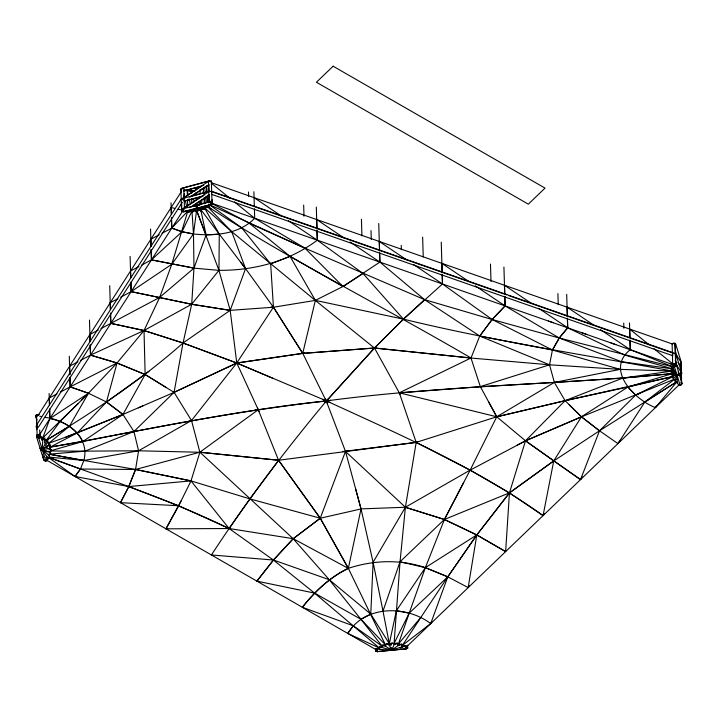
<?xml version="1.0" encoding="UTF-8"?>
<svg xmlns="http://www.w3.org/2000/svg" width="718" height="718" viewBox="0 0 718 718"><rect width="100%" height="100%" fill="white"/><g stroke="black" fill="none" stroke-linecap="round" stroke-linejoin="round"><path stroke-width="1.08" d="M675.108 379.544L675.1 381.545L677.209 382.972L677.245 375.954L679.219 374.141M206.165 206.694L204.415 207.735L219.268 234.113L218.954 270.327L230.191 310.409L191.697 304.279L131.152 291.625L120.687 297.18M209.189 202.305L209.144 194.838M379.275 649.566L379.553 646.487L382.865 646.685M388.106 650.113L391.418 650.32L391.633 648.21M196.454 211.397L193.483 233.969L193.977 268.155L191.697 304.279L183.036 343.016C141.015 380.163 94.229 411.387 46.284 440.305L42.82 437.881L38.521 436.364L38.467 434.3M42.694 439.91L42.703 437.612M40.1 447.987L42.209 449.324L42.865 439.165L44.884 437.935L44.552 443.015M207.331 201.776L207.771 195.188M207.987 191.894L208.417 185.316M679.372 384.579L406.074 647.295C400.025 643.283 392.199 642.341 385.351 644.728L348.338 568.342L361.037 508.891L405.401 507.249L444.415 519.464L476.806 534.928L505.634 551.612L509.448 492.862L525.513 440.78L565.102 400.662L622.578 378.144L672.281 371.018L672.434 372.741M325.514 398.957L345.511 451.469L405.401 507.249L400.052 561.763L394.092 643.364L409.206 613.127L425.361 567.669L447.781 576.832L468.172 587.593L469.303 585.852M195.215 210.939L196.606 212.088L196.938 208.301M204.818 203.409L205.429 196.929M205.842 192.603L206.452 186.124L204.702 187.308M355.491 488.428L361.037 508.954L320.255 518.225L249.909 498.893L190.988 480.898L135.549 469.455L83.871 460.462C90.28 436.562 65.903 419.545 44.758 417.373M197.612 205.168L197.253 208.067L204.747 209.171L204.989 207.233M676.535 382.263L655.426 407.6C634.559 399.648 604.897 369.582 630.278 349.693L630 340.251L630.278 349.693L673.188 366.934L674.319 365.112L674.274 363.389M672.281 371.018L673.197 366.934L559.232 338.007L492.117 319.501L424.491 299.621L304.953 248.177L209.091 204.531L207.044 206.165L231.681 231.618L315.355 300.438L374.5 348.059L470.999 358.049L549.521 364.798L620.289 369.366L554.377 382.416L480.342 386.67L399.316 392.89L374.491 347.988L300.537 353.516M201.453 203.966L201.929 200.753M203.194 192.182L203.822 187.901L201.955 188.753M468.172 587.593L476.806 534.928L509.448 492.862L553.74 460.902L581.427 416.799L627.837 387.074L672.497 373.593C557.312 384.866 441.256 385.485 326.43 400.904C233.386 410.552 142.047 430.881 50.063 447.134L50.027 450.006L49.928 448.023M210.904 208.579L207.044 206.165C292.423 261.244 383.403 306.694 470.99 357.986L399.316 392.818L416.189 442.378L405.401 507.312L444.415 519.509L476.815 534.955L505.625 551.595M480.342 386.67L470.999 358.049L479.732 336.051L492.117 319.501L505.095 305.886L504.799 296.435L505.095 305.886L492.117 319.501L479.732 336.087L552.447 350.043L559.241 338.016L567.696 327.794L567.399 318.334L567.696 327.794L559.232 338.007L552.438 350.016L549.53 364.834L480.333 386.607L496.757 416.781L525.513 440.825L553.74 460.902L543.077 515.596C476.357 467.813 400.635 435.018 326.43 400.904L322.84 399.226M676.096 375.873L672.335 375.146L672.479 373.01M327.839 399.19L326.43 400.904C285.432 450.213 246.418 501.209 211.424 554.978L273.432 560.031L329.248 579.704L370.775 614.087L389.309 643.687L396.372 610.695L425.361 567.642L444.415 519.509L463.72 482.478M327.525 403.66L302.745 353.337L315.355 300.384L290.063 256.371L249.424 223.316L210.697 202.889L210.643 201.175M401.685 646.191L405.832 645.769L405.149 648.614L406.316 648.83L406.774 646.936M381.572 647.681L382.784 644.71L385.907 645.572M185.962 210.778L187.838 211.047L171.773 264.269L159.647 297.431L144.022 330.531L117.025 362.994L88.467 393.249L60.159 421.43L46.284 440.296L48.698 443.356L49.721 446.192M167.824 529.049L165.957 528.825L178.701 505.741L190.988 480.943L199.891 452.259L191.518 420.524L236.778 362.985L273.432 307.169L270.659 263.937L241.724 227.812L209.091 204.531M47.253 448.229L51.175 449.692L50.296 452.475L42.452 449.54M389.318 643.696L382.99 611.09L400.052 561.727L444.415 519.464L470.146 470.084L496.757 416.781L554.377 382.416L622.578 378.144L672.506 373.602M329.248 579.704L360.903 619.275L385.351 644.728L382.173 646.182L353.265 625.791L302.35 607.284C314.978 591.408 329.849 577.191 348.338 568.342C373.288 560.094 400.339 559.142 425.361 567.642L476.806 534.928L447.781 576.814L409.206 613.127L398.418 643.956L420.784 617.507L447.781 576.832L476.815 534.955L509.457 492.889L553.749 460.929L599.503 430.791L676.347 382.03L644.863 402.008L617.974 443.598L619.67 440.987M101.067 328.557L159.647 297.414L193.977 268.128L206.093 234.939L200.852 210.239M178.01 209.144L183.144 210.374L38.521 436.373L42.82 437.881L49.883 418.612L49.605 409.152L49.883 418.612C63.381 421.233 76.808 428.628 82.741 441.561C163.516 425.433 244.506 410.05 326.439 400.985L330.594 400.276M272.643 378.224L236.778 363.048L230.191 310.356L245.565 268.631L231.681 231.618L204.415 207.735M348.76 450.814L345.502 451.398L320.255 518.225L293.195 538.68L273.432 560.031L256.882 581.131L314.574 593.095L360.903 619.275L382.173 646.182L379.409 648.013L347.808 633.438C364.645 604.996 406.406 605.157 430.719 623.592L431.859 621.851M488.554 401.757L496.766 416.844L565.102 400.698L673.421 376.403L635.618 395.088L599.503 430.791L580.521 479.597L525.513 440.825L470.155 470.137L416.189 442.378L278.557 460.247L199.891 452.259L138.583 450.787L84.975 451.146L49.156 454.18L83.862 460.48L80.452 469.016L75.031 476.51L48.564 457.554M379.409 648.013L314.574 593.113L273.432 560.058L229.123 528.529L178.701 505.741L120.498 502.672L128.8 486.562L135.549 469.455L138.583 450.814L133.943 431.536L122.957 414.448L106.497 401.981L88.467 393.249L70.202 386.867L60.438 392.055M120.489 502.681L128.791 486.58L135.549 469.482L199.882 452.205L278.557 460.247L320.255 518.225L348.338 568.342C329.867 577.227 314.987 591.417 302.35 607.302M390.915 645.5L392.19 642.798L394.281 644.45L395.995 643.947L394.595 642.843M389.65 648.201L391.741 649.862L394.281 644.45M257.448 407.77L278.566 460.319L320.264 518.279L348.338 568.378L293.195 538.68L229.123 528.529L165.957 528.825L181.16 500.805M672.981 378.53L674.911 380.531L677.173 376.044L679.165 374.976M197.522 209.216L200.968 210.93L202.297 208.364M42.317 449.217L46.437 441.48L48.16 440.924L45.593 445.752M655.426 407.6L656.494 405.625M384.139 646.012L385.153 645.958L386.571 643.472L389.228 645.195M392.297 648.336L391.346 649.996L385.153 645.958M208.193 205.204L211.37 204.343L210.652 201.516L182.462 208.92L183.18 211.747L183.817 211.828L184.095 211.343L182.462 208.92L209.719 191.123L182.157 198.608L183.252 200.223M209.135 181.295L210.042 180.882L181.851 188.296L209.414 180.81L182.157 198.608M174.079 392.378L122.957 414.448L77.347 432.9L48.707 443.356L69.431 426.214L88.467 393.249L70.193 386.867L69.924 377.408L70.193 386.867L117.025 362.994L145.144 374.518L174.079 392.378L236.778 363.048L302.745 353.409L374.5 348.059L403.435 319.187L442.485 283.987L442.207 274.536L442.485 283.987L492.117 319.501L552.438 350.016L620.289 369.366M677.011 375.738L672.093 372.247L670.989 372.238L675.907 375.729L677.011 375.738L678.007 374.105M181.394 191.518L37.91 415.731L37.883 414.878M36.358 425.406L180.972 199.416M38.26 427.425L182.273 202.377M544.208 513.855L543.077 515.596L509.448 492.862L470.155 470.137M582.226 476.985L580.521 479.597L553.74 460.902M420.793 617.516L402.484 645.311L430.719 623.592L447.781 576.814L425.361 567.642M229.123 528.529L190.988 480.898L135.549 469.482L80.452 469.016L48.725 457.339C109.307 479.929 170.911 500.132 229.114 528.556L249.909 498.938L278.566 460.319L276.457 459.816M347.808 633.447L353.265 625.8M254.414 208.83L254.693 218.281C239.157 234.265 214.511 236.213 193.483 233.969L171.773 264.26L131.152 291.625L130.864 282.165L131.143 291.625L191.697 304.244L230.191 310.356L273.441 307.232L315.355 300.384L342.953 286.527L379.885 262.088L379.607 252.628L379.885 262.088L424.491 299.621L479.732 336.051L549.521 364.798L554.386 382.452L565.102 400.698M75.022 476.519L80.452 469.025M673.269 368.612L672.317 365.48L673.475 363.936M680.323 364.457L681.481 362.904L675.728 344.11L673.672 343.105M680.628 374.769L681.795 373.225L676.042 354.432L681.481 362.904L680.17 364.071M678.932 373.629L677.155 375.774L675.485 375.388M41.402 450.482L40.28 448.696L42.245 449.477L43.448 448.086M45.898 457.653L47.864 458.434L49.677 456.343L48.546 454.557M325.021 402.502L374.491 347.988L403.426 319.142L424.5 299.639M374.5 348.059L326.439 400.985L323.279 401.174M187.838 211.047L171.781 228.127L162.017 233.314M672.784 370.38L671.276 367.544L673.206 368.262L674.48 366.97M77.849 403.83L42.82 437.881M81.385 400.303L84.921 396.785M190.808 210.957L191.841 212.564L196.804 208.148L195.251 205.734L200.026 204.944M195.278 210.473L191.841 212.564M36.878 420.452L35.9 416.117L37.874 414.358M46.832 456.154L47.828 459.332L45.853 461.082L43.798 460.085L36.501 436.741L38.476 434.991L40.531 435.997L41.859 440.233M45.853 461.082L38.557 437.747L40.531 435.997M44.175 447.664L42.209 449.414L40.154 448.418M674.417 345.277L675.728 344.11M674.821 363.685L676.347 364.744L674.597 367.06L672.317 365.48L674.292 363.739L676.347 364.744L681.795 373.225L680.476 374.383M680.125 385.279L674.373 366.485L676.347 364.744L682.1 383.538L680.125 385.279L678.07 384.274L677.424 382.191M148.931 371.403L106.488 401.999L77.347 432.891L50.072 447.126L82.741 441.552L122.957 414.448L145.144 374.518L144.022 330.513L191.697 304.244L218.954 270.327C253.984 270.605 289.058 261.415 317.293 240.189L317.015 230.729L317.293 240.189L363.057 273.522L403.426 319.142C492.189 340.736 582.504 354.539 672.281 371.018L620.298 369.375M387.388 644.279L389.192 644.737L391.238 643.104M196.606 212.088L198.653 210.464M644.854 401.999L674.938 378.987L581.436 416.826L525.513 440.78L516.996 445.331M320.264 518.279L293.195 538.724L273.432 560.058L256.882 581.149L258.749 581.365M259.054 411.468L258.274 409.718L199.882 452.205L293.195 538.724L329.248 579.731M675.189 374.877L677.245 375.882L679.273 374.491M48.842 442.997L49.901 444.604L49.084 444.523L42.55 449.199L43.358 449.28M45.808 447.529L49.901 444.604M394.568 644.576L397.144 642.772L398.643 645.222L399.702 645.159L398.696 643.525M390.771 648.399L391.777 650.032L398.643 645.222M230.191 310.356L183.027 342.971L174.07 392.324L133.943 431.536L84.975 451.146M49.883 418.612L88.467 393.249M183.7 197.908L200.959 186.635M190.153 196.876L208.319 185.011M191.688 196.176L208.947 184.903M184.912 207.628L203.984 195.17M190.458 207.188L209.53 194.731M191.993 206.488L209.252 195.215M270.659 263.937L290.063 256.371L342.953 286.527L363.057 273.522M42.093 437.011L40.755 437.827L42.865 439.165M46.284 440.296L69.431 426.214M42.209 449.324L44.229 448.095M196.705 205.258L197.136 208.005L207.269 207.538L207.161 205.599M207.269 207.538L203.939 207.852M470.146 470.084L405.401 507.249L373.1 562.257L370.775 614.087L360.912 619.293M674.911 380.531L676.903 379.463M159.225 234.795L150.852 239.247L151.067 246.121M138.906 266.549L130.532 270.991L130.748 277.875L130.102 256.389M141.697 265.059L151.462 259.871L181.995 231.734L191.957 211.047L193.483 233.978L181.995 231.743L171.781 228.127L171.476 217.814L171.781 228.127L181.995 231.734L193.483 233.969M110.222 302.736L117.896 298.661M89.903 334.489L98.276 330.038M69.592 366.234L77.957 361.782M80.748 360.301L90.513 355.114L144.022 330.513L183.027 342.971L236.778 362.985L330.02 402.421M49.273 397.978L56.946 393.904M673.933 374.374L672.048 375.326L673.224 378L676.993 376.097M193.716 206.362L196.974 205.204M187.03 210.688L187.784 212.474L196.858 208.058L195.736 205.384M191.042 211.316L187.784 212.474M304.782 353.023L236.778 362.985L174.07 392.324L191.518 420.586M36.896 419.294L35.9 416.117L38.081 415.148M47.828 459.332L45.647 460.301L43.798 460.085L42.568 454.656M138.296 407.842L143.403 405.634M525.513 440.825L581.436 416.826L599.503 430.791L617.983 443.607M200.654 209.324L202.539 208.534M342.405 451.568L416.189 442.378L418.073 441.516M640.546 393.087L635.627 395.097L627.837 387.074L565.102 400.662L496.757 416.781L416.189 442.378M444.415 519.464L509.448 492.862M65.885 437.082L122.957 414.448L106.488 401.999L117.025 362.994L90.513 355.114L90.208 344.802L90.504 355.114L117.025 363.012L145.144 374.554L165.813 387.289M390.951 650.266L391.418 650.113L382.048 647.528M397.808 645.132L401.793 643.875L402.627 646.667L403.193 646.765L402.636 644.908M398.382 645.231L400.366 644.602M390.852 647.34L391.687 650.131L402.627 646.667M393.249 649.907L395.232 649.278M400.204 647.708L402.197 647.08M49.596 445.77L50.179 445.591L50.538 448.49L49.955 448.678M391.741 649.862L393.455 649.359M50.924 450.698L82.741 441.552M183.628 190.835L203.768 185.361M184.266 190.907L201.228 186.303M189.157 196.956L209.288 191.491M183.934 201.148L203.014 195.969M185.63 200.932L200.475 196.903M189.462 207.269L196.876 205.258L196.247 205.177L196.956 208.005L209.459 206.048L205.402 206.748M197.935 204.971L209.593 201.803M183.18 211.747L211.37 204.343M183.817 211.828L190.18 210.096M192.298 209.521L195.476 208.66M202.898 206.64L206.075 205.779M197.603 210.141L199.64 209.602M627.846 387.083L673.43 376.411M48.815 457.097L83.871 460.462L138.583 450.787L191.518 420.524L189.408 420.488M197.037 207.996L196.552 205.115L199.595 204.594M201.345 207.448L203.373 207.098M399.962 394.577L399.316 392.818L401.47 392.459M47.217 445.932L50.179 445.591M45.135 447.691L47.11 447.467M42.64 449.396L50.538 448.49M211.711 183.198L211.37 181.035L208.462 181.331L209.028 202.503M183.799 211.406L181.86 211.604L181.519 209.441L180.909 188.816L183.808 188.52L184.086 197.8M208.767 191.643L211.675 191.347M181.214 199.128L183.144 198.931M209.073 201.955L211.981 201.659L211.37 181.035M210.383 204.02L212.322 203.822L212.196 199.703M181.519 209.441L184.418 209.144M675.611 354.701L674.992 343.249L672.093 343.545L672.362 352.834M39.652 429.983L40.145 437.307L37.237 437.603L36.286 414.798L39.194 414.51M673.367 353.768L675.297 353.57M674.983 366.144L673.053 366.342L672.703 364.179L675.611 363.882L674.992 343.249M36.896 435.431L39.804 435.135M678.806 385.135L681.705 384.839L681.095 364.205M44.534 460.938L47.433 460.642L47.092 458.479M379.894 648.408L376.788 648.731L377.067 651.63L406.316 648.83L406.128 646.891M378.314 649.027L375.406 649.323L375.747 651.486L377.686 651.289M404.449 646.371L407.357 646.074L407.698 648.237L405.76 648.435M399.845 647.923L401.918 647.717M377.067 651.63L406.316 648.83M195.072 190.773L191.365 191.123L184.418 190.18L191.365 191.123L195.072 190.773M76.898 476.743L75.031 476.51L128.8 486.562L190.988 480.898M302.745 353.409L273.441 307.232L245.565 268.631L219.268 234.113L206.093 234.939L196.92 211.298L218.954 270.363L193.977 268.128L151.462 259.871L151.157 249.559M255.186 409.906L258.274 409.718M391.777 650.032L392.836 649.978M199.891 208.041L201.911 207.942M204.747 209.171L199.442 208.57M50.987 450.967L84.975 451.164M672.479 369.788L673.583 369.806M376.636 348.015L374.491 347.988L470.99 357.986M379.373 649.395L391.516 650.149M271.26 306.936L273.432 307.169L302.745 353.337M201.202 207.26L203.347 207.574M49.721 449.468L51.175 449.692M391.4 648.219L391.588 650.158L392.252 650.221M193.977 268.128L151.462 259.871L151.166 249.559M49.156 454.18L83.871 460.462M396.381 610.713L409.206 613.145M672.102 374.922L676.805 375.828M315.355 300.384L403.426 319.142M144.022 330.513L110.832 323.369L110.527 313.057L110.823 323.369L144.022 330.531L183.036 343.016L236.778 363.048M400.052 561.763L425.361 567.669M174.591 208.319L171.171 207.493L171.378 214.377L171.028 202.862M39.625 416.144L41.33 416.557M399.316 392.818L496.757 416.781M40.513 448.992L42.317 449.522L49.309 455.67L50.807 453.237L48.474 451.182M211.065 182.596L672.739 344.137M211.298 191.176L674.929 353.4M211.406 191.571L506.737 294.901M508.856 295.645L672.919 353.05M211.496 194.318L673.008 355.805M210.697 202.889L674.328 365.112L654.026 348.724M548.417 321.054L553.237 322.741M582.127 332.847L586.938 334.534M611.018 342.962L615.829 344.64M669.427 363.398L674.319 365.112M675.288 375.119L677.218 375.837L679.12 373.907L678.124 372.014M45.898 451.146L47.864 451.873M128.791 486.58L178.701 505.768M249.424 223.316L304.953 248.177L342.953 286.527M35.9 416.117L37.273 416.781M36.501 436.741L38.557 437.747M672.317 365.48L674.373 366.485M680.727 382.865L682.1 383.538M46.652 460.184L377.031 650.248M304.953 248.177L254.693 218.281L234.418 201.911M594.154 325.389L567.067 307.16L567.355 316.629L566.69 294.353M600.481 329.643L630.278 349.693M531.562 303.49L504.467 285.261L504.727 293.859L503.928 267.033M538.787 308.354L567.678 327.794L624.687 355.078L672.551 368.89L621.312 361.63L559.232 338.007L505.086 305.895L475.28 285.845M441.875 263.362L468.962 281.591M406.361 259.683L379.275 241.454L379.562 250.914L378.745 223.495M413.586 264.547L442.485 283.987M343.769 237.784L316.683 219.555L316.961 229.015L316.306 207.08M350.088 242.038L379.885 262.088M254.082 197.656L281.169 215.885M288.394 220.74L317.293 240.189M675.844 375.002L677.245 375.954M197.235 208.238L200.968 210.93M569.186 404.728L581.436 416.826L599.512 430.809M649.153 344.793L629.668 329.068L629.928 337.666L629.48 322.956M211.711 183.566L229.554 197.98M44.399 439.685L46.437 441.48M565.102 400.662L581.427 416.799M675.889 374.706L677.173 376.044M674.157 373.782L670.836 369.779L672.515 370.165L677.155 375.774L673.206 368.262M240.79 262.384L245.574 268.667M201.237 210.096L219.268 234.122M182.192 209.414L183.278 211.02M47.505 442.117L49.084 444.523M677.927 362.402L679.138 364.286M678.833 373.656L680.045 375.541M42.245 449.477L47.864 458.434M236.778 362.985L258.283 409.79M389.434 642.646L390.323 644.683M389.192 644.737L391.436 649.826M36.869 428.547L36.205 426.429L36.941 429.687M38.476 434.991L39.14 437.118M38.521 436.364L39.185 438.483M675.351 351.075L677.271 357.34M675.342 360.346L677.262 366.611M674.292 363.739L674.929 365.821M345.502 451.398L361.037 508.891L373.1 562.302L382.999 611.108M191.365 191.123L191.886 193.052M193.456 198.841L194.237 201.731M210.024 201.435L210.742 204.262M196.463 192.55L196.929 194.407M198.796 201.866L199.496 204.666M184.122 196.131L184.652 198.267M185.181 200.394L186.779 206.784M188.188 194.883L187.236 190.844L187.362 194.883M189.13 198.931L190.073 202.97M208.884 203.975L209.207 205.895M681.059 372.364L681.4 374.527M675.611 363.882L675.952 366.045L675.647 355.733M211.981 201.659L212.322 203.822M180.909 188.816L181.25 190.979M36.286 414.798L36.941 427.282L36.591 425.119M405.832 645.769L406.119 648.677M377.085 649.853L377.273 651.791M49.434 444.28L49.632 446.506M441.875 263.371L442.162 272.822L441.247 242.154M680.781 363.075L681.364 382.676M672.398 353.866L672.703 364.179M623.736 323.055L623.888 328.252M557.913 293.599L558.245 304.674M490.475 264.08L490.995 281.582M422.642 237.164L423.225 256.891M401.236 245.368L401.371 249.819M407.609 645.141L407.698 648.237M371.009 230.568L371.278 239.534M375.658 648.39L375.747 651.486M361.441 219.304L361.935 235.863M303.669 205.061L304.001 216.244M253.903 191.724L254.334 206.254M248.491 191.993L248.616 196.355M208.839 184.526L209.055 191.742M206.452 186.124L206.631 192.137M206.748 196.149L206.928 202.162M203.831 187.901L204.002 193.851M204.118 197.818L204.298 203.768M200.08 189.615L200.187 193.546M200.421 201.444L200.51 204.397M195.933 188.394L195.978 189.92M196.059 192.666L196.113 194.632M196.238 198.581L196.292 200.546M196.382 203.517L196.436 205.483M191.311 189.13L191.428 193.115M191.607 199.092L191.724 203.077M187.515 199.936L187.694 205.994M184.248 193.779L184.391 208.112M181.591 202.323L181.86 211.604M150.547 228.988L151.058 246.121M109.719 285.728L110.428 309.62L110.231 302.745M89.481 320.075L90.109 341.364L89.921 334.489M69.601 366.243L69.843 374.832L69.296 356.218M49.282 397.987L49.479 404.862L49.138 393.473M37.148 434.507L37.237 437.603M333.116 66.209L316.423 82.256L528.322 204.163L545.025 188.116L333.116 66.209"/></g></svg>
